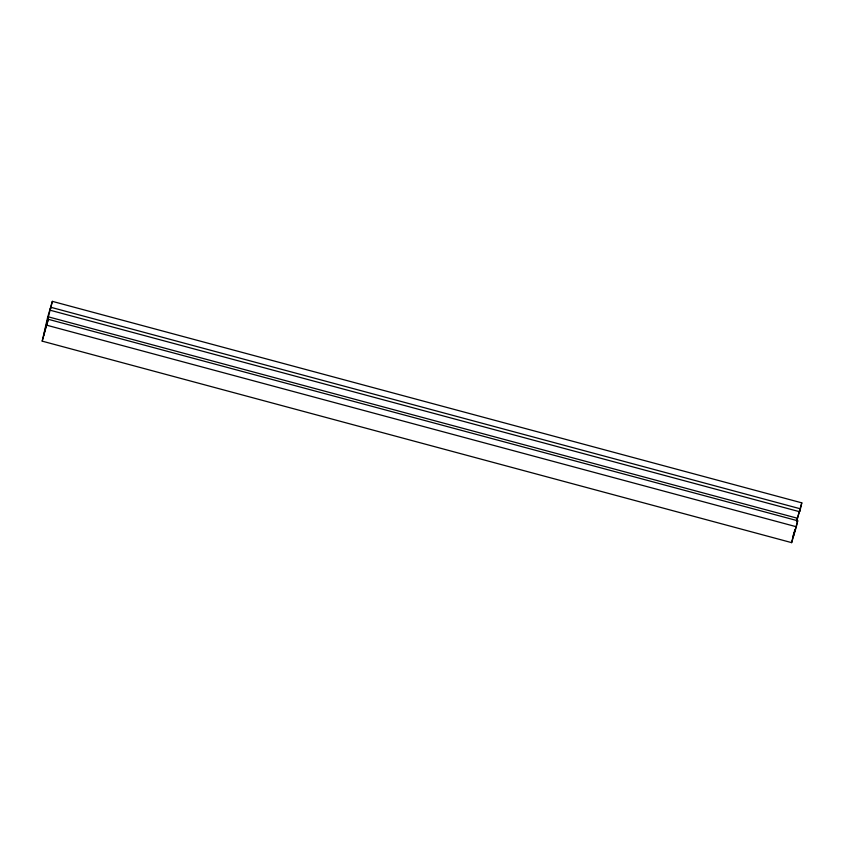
<?xml version="1.0" encoding="UTF-8"?>
<svg xmlns="http://www.w3.org/2000/svg" width="844" height="844" viewBox="0 0 844 844"><rect width="100%" height="100%" fill="white"/><g stroke="black" fill="none" stroke-linecap="round" stroke-linejoin="round"><path stroke-width="1.27" d="M46.599 325.752L48.266 319.285L797.707 520.78L796.346 526.751L791.64 542.639L42.2 341.145L47.654 317.249L52.36 301.361L801.8 502.855L800.439 508.827L799.584 511.717L50.144 310.223L50.956 306.636L43.603 335.87M42.2 341.145L48.266 319.285M50.144 310.223L52.36 301.361M791.64 542.639L793.94 532.585M796.514 521.254L801.8 502.855M794.784 529.716L793.043 537.364L797.707 520.78M796.82 520.79L800.397 508.13L799.584 511.717M50.999 307.332L800.439 508.827M47.96 316.743L797.401 518.248M46.905 325.257L796.346 526.751"/></g></svg>
